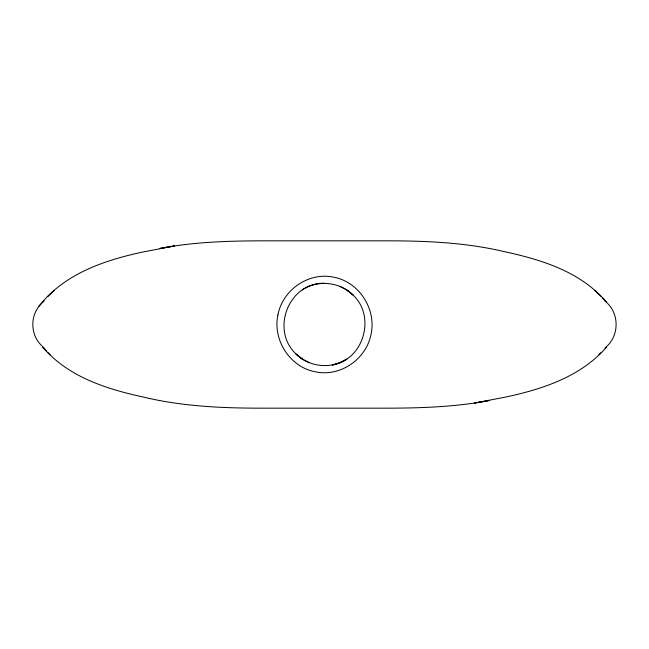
<?xml version="1.0" encoding="UTF-8"?>
<svg xmlns="http://www.w3.org/2000/svg" width="649" height="649" viewBox="0 0 649 649"><rect width="100%" height="100%" fill="white"/><g stroke="black" fill="none" stroke-linecap="round" stroke-linejoin="round"><path stroke-width="0.97" d="M38.713 306.579C63.926 273.846 104.651 260.087 143.607 251.877L174.354 245.995L159.597 248.486C193.183 242.061 227.466 240.901 261.571 240.836L387.421 240.836C426.539 240.828 465.95 242.58 504.159 251.585L505.393 251.877C541.793 259.803 579.711 271.655 605.111 300.552L602.783 298.167L606.499 301.882M41.917 303.107C29.781 314.384 29.781 334.616 41.917 345.893M42.493 347.11L46.201 350.825L43.881 348.448C69.281 377.345 107.207 389.189 143.607 397.123L144.841 397.415C183.05 406.42 222.461 408.172 261.571 408.164L387.421 408.164C421.534 408.099 455.817 406.939 489.403 400.514L474.646 403.005L505.393 397.123C542.475 389.181 580.871 376.712 606.499 347.118M42.639 302.41L44.091 301.014M604.868 348.01C619.844 336.442 619.844 312.558 604.868 300.99M54.118 290.598L47.604 296.65M598.889 354.662L601.38 352.358M302.231 289.9C317.759 279.573 339.776 281.853 352.983 294.954L346.753 289.949L339.752 286.29M324.468 283.264C288.732 282.299 270.211 329.935 296.098 354.07L302.288 359.067L309.257 362.726M302.247 359.051L296.017 354.046C309.216 367.139 331.258 369.443 346.761 359.1L339.784 362.742L332.304 364.981C363.708 359.879 376.185 316.339 352.902 294.93L346.753 289.949M594.873 290.598L601.38 296.642M47.604 352.35L50.103 354.662M42.639 346.59L44.091 347.986M277.918 314.927C272.515 339.962 290.022 367.237 315.43 371.836C340.441 377.183 366.442 359.027 371.082 334.073C376.485 309.038 358.978 281.763 333.57 277.164C308.559 271.817 282.558 289.973 277.918 314.927"/></g></svg>
